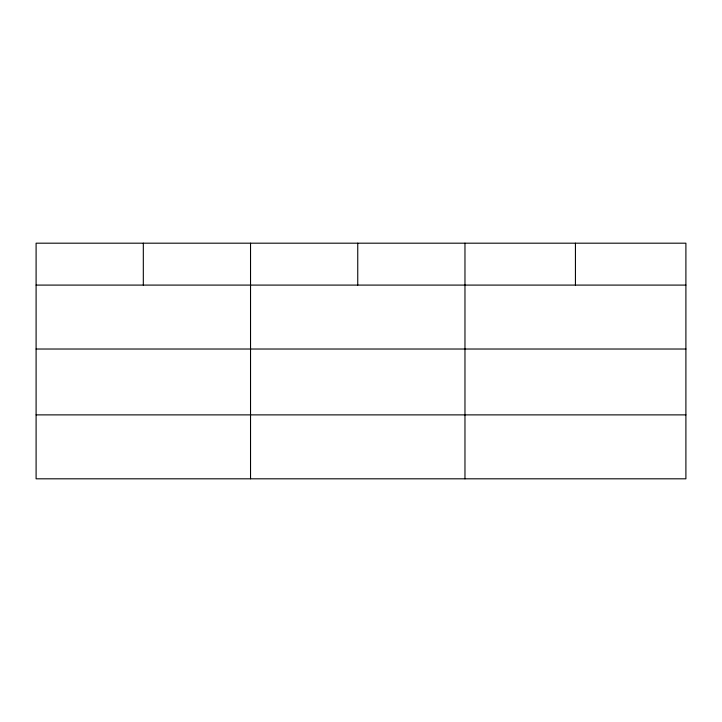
<?xml version="1.0" encoding="UTF-8"?>
<svg xmlns="http://www.w3.org/2000/svg" width="722" height="722" viewBox="0 0 722 722"><rect width="100%" height="100%" fill="white"/><g stroke="black" fill="none" stroke-linecap="round" stroke-linejoin="round"><path stroke-width="1.08" d="M685.9 349.024L685.9 243.188L36.1 243.188L36.1 478.812L685.9 478.812L685.9 349.024L36.1 349.024M36.1 285.091L685.9 285.091M36.1 414.879L685.9 414.879M575.434 243.188L575.434 285.091M464.968 243.188L464.968 478.812M357.751 243.188L357.751 285.091M250.534 243.188L250.534 478.812M143.317 243.188L143.317 285.091"/></g></svg>
